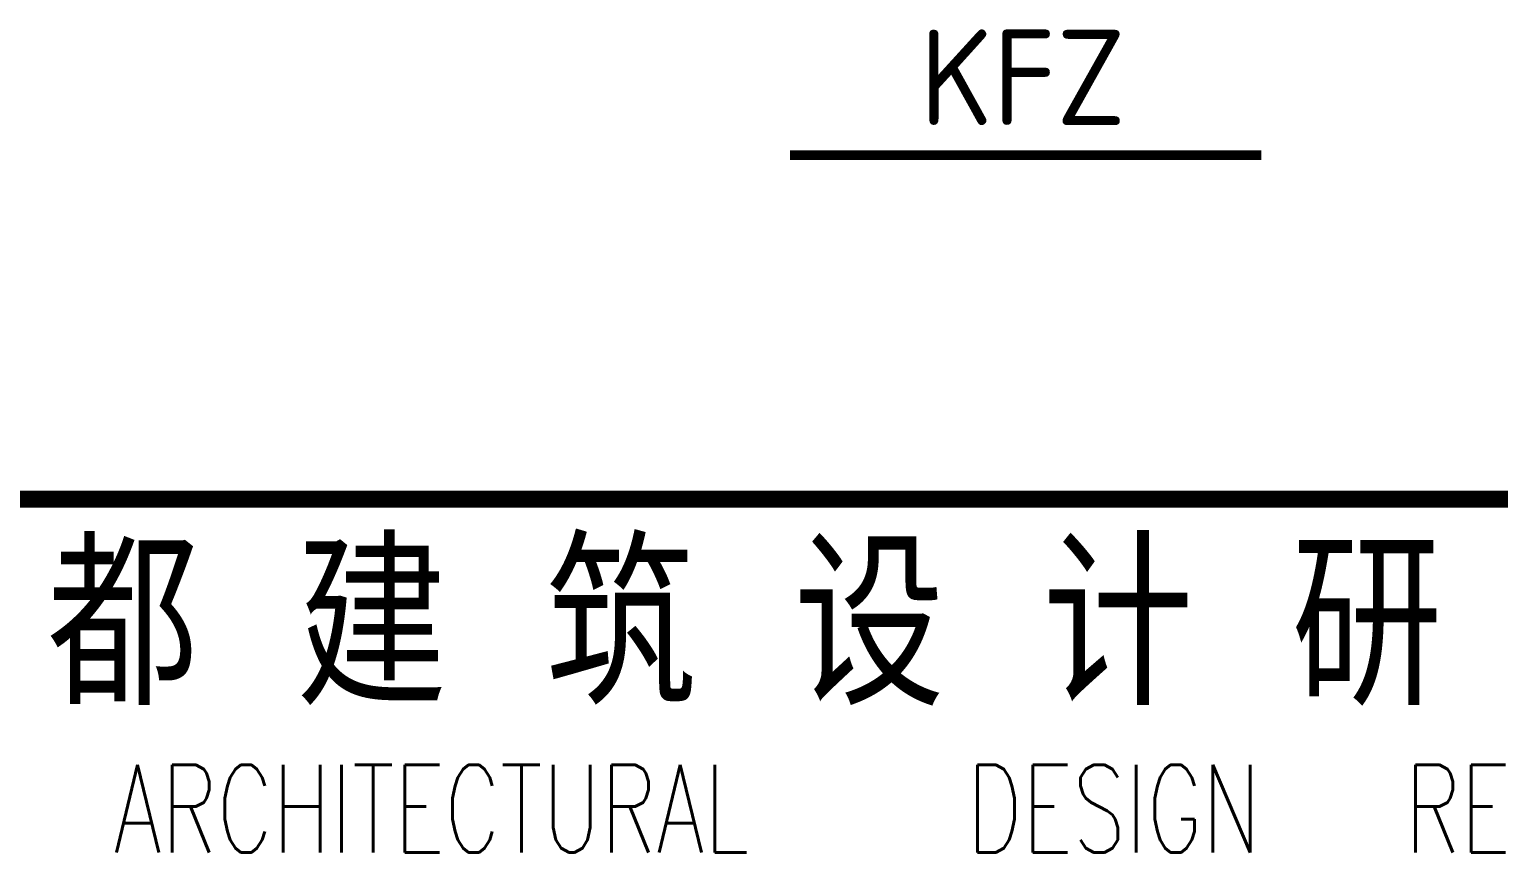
# Model space of a CAD drawing. Header units: millimetres. Extents: x 1442233 to 1526333, y -21810 to 275190.
# Drawn here: x 1511072 to 1517993, y 160657 to 164604 of the extents above; entities that cross this region are included whole.
import ezdxf
from ezdxf.enums import TextEntityAlignment as Align

# ---------------------------------------------------------------- set-up
doc = ezdxf.new("R2010")
doc.units = ezdxf.units.MM
doc.header["$LTSCALE"] = 1500
doc.layers.add('1', color=7, linetype='Continuous')
doc.layers.add('层27', color=7, linetype='Continuous')
doc.layers.add('PUB_TEXT', color=7, linetype='Continuous', lineweight=15)
doc.styles.add('_TCH_DIM', font='SIMPLEX', dxfattribs={"bigfont": 'GBCBIG'})
doc.styles.get("Standard").update_dxf_attribs({"font": 'TSSDENG', "width": 0.75, "bigfont": 'TSSDCHN'})

# ---------------------------------------------------------------- blocks, each defined once
blk = doc.blocks.new('1234')
at = {"const_width": 80}
blk.add_lwpolyline([(1887333.7, 780393.6), (1887333.7, 785393.6), (1908333.7, 785393.6)], dxfattribs=at)
at = {"layer": 'PUB_TEXT'}
for s, p in [('都', (1894157.5, 784422.7)), ('建', (1895329.4, 784422.7)), ('筑', (1896501.3, 784422.7)), ('设', (1897673.2, 784422.7)), ('计', (1898845.2, 784422.7)), ('研', (1900017.1, 784422.7))]:
    blk.add_text(s, height=750, dxfattribs=at).set_placement(p)
at = {"layer": 'PUB_TEXT', "style": '_TCH_DIM', "width": 0.705882}
for s, p in [('ARCHITECTURAL', (1894470.1, 783728.3)), ('DESIGN', (1898488.7, 783728.3)), ('RESEARCH', (1900553.4, 783728.3))]:
    blk.add_text(s, height=412.25, dxfattribs=at).set_placement(p)

msp = doc.modelspace()

# ---------------------------------------------------------------- linework, layer by layer
at = {"layer": '层27', "const_width": 45}
msp.add_lwpolyline([(1514654.9, 164010.8), (1516874.9, 164010.8)], dxfattribs=at)

# ---------------------------------------------------------------- block references
at = {"layer": '1'}
msp.add_blockref('1234', (-383000.8, -623003.9), dxfattribs=at)

# ---------------------------------------------------------------- texts
at = {"layer": '层27', "width": 1.059566}
msp.add_text('KFZ', height=450, dxfattribs=at).set_placement((1515266.6, 164152.8), (1516238.6, 164152.8), align=Align.FIT)

doc.saveas('drawing.dxf')
